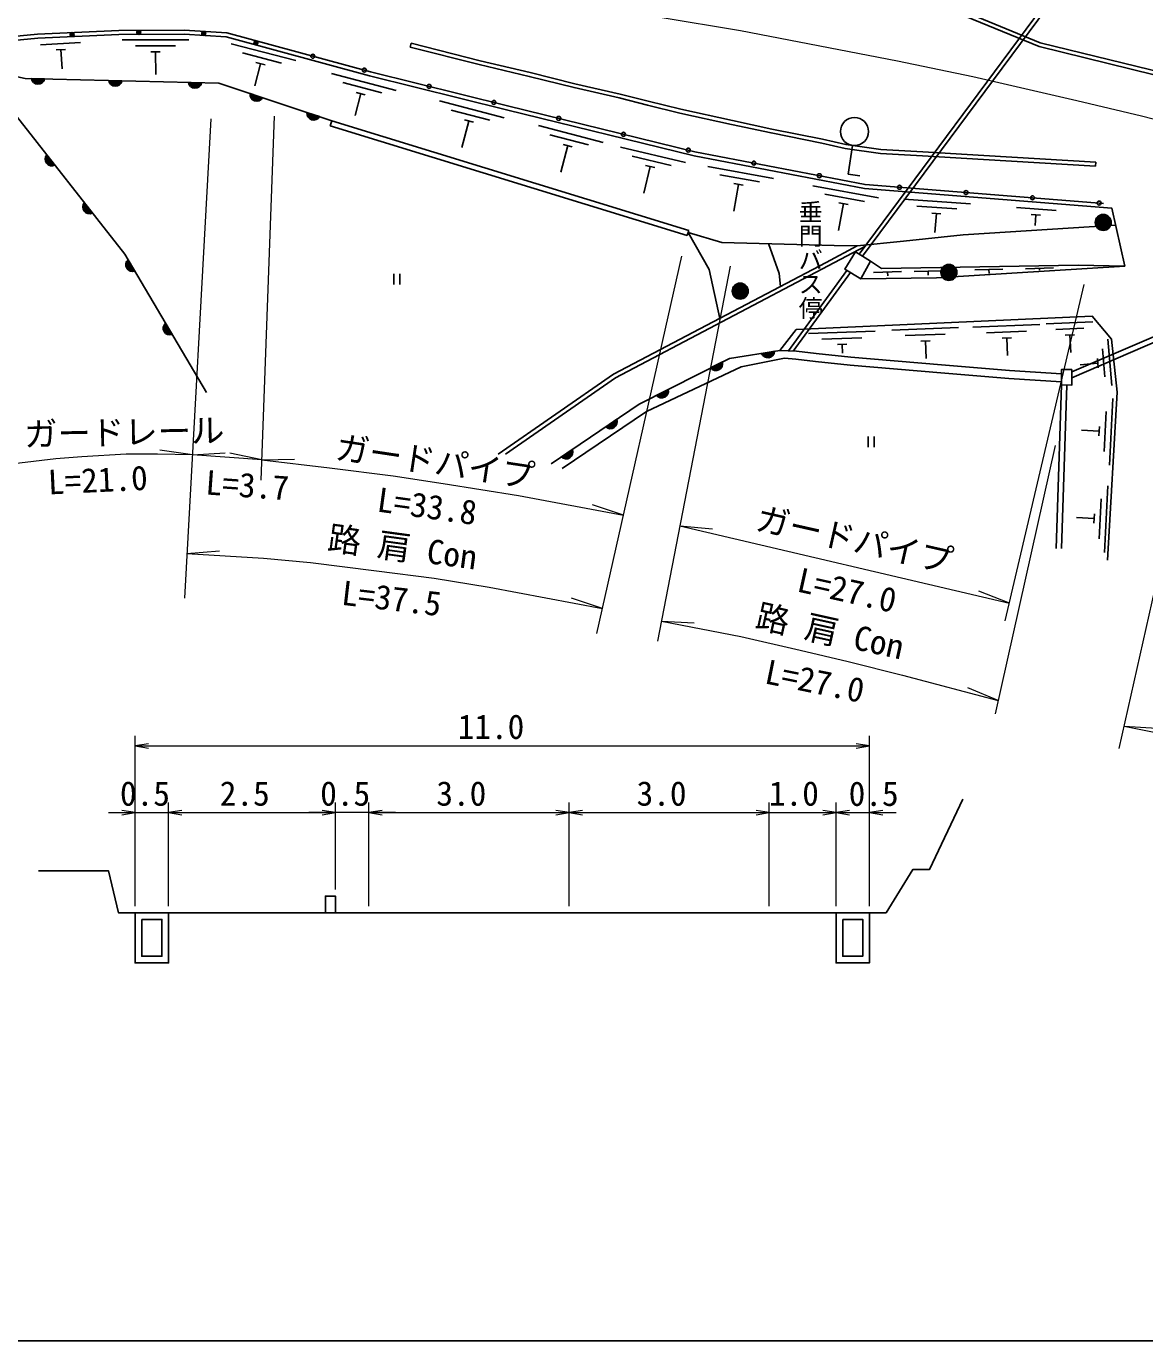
# Model space of a CAD drawing. Units: millimetres at full size, sheet at 1:1000, with parts at other scales. Extents: x 40000 to 680000, y 20000 to 380000.
# Drawn here: x 168188 to 251960, y 205000 to 303449 of the extents above; entities that cross this region are included whole.
import ezdxf
from ezdxf.enums import TextEntityAlignment as Align

# ---------------------------------------------------------------- set-up
doc = ezdxf.new("R2010")
doc.units = ezdxf.units.MM
doc.header["$LTSCALE"] = 1000
doc.linetypes.add('CHAIN', pattern=[18.5, 12, -1.5, 3.5, -1.5])
for name, color, linetype, lineweight in [('M-BGD', 7, 'Continuous', 25), ('M-BMK', 2, 'CHAIN', 13), ('M-STR-HTXT', 7, 'Continuous', 13), ('M-TTL-BAND', 7, 'Continuous', 25)]:
    doc.layers.add(name, color=color, linetype=linetype, lineweight=lineweight)
doc.layers.add('M-BMK-HTXT', color=7, linetype='Continuous')
doc.styles.add('@ＭＳ ゴシック', font='')
doc.styles.add('ＭＳ ゴシック', font='')
doc.styles.get('@ＭＳ ゴシック').set_extended_font_data('@MS Gothic')
doc.styles.get('ＭＳ ゴシック').set_extended_font_data('MS Gothic')

# ---------------------------------------------------------------- blocks, each defined once
blk = doc.blocks.new('open_arrow')
at = {"color": 0, "linetype": 'Continuous', "lineweight": -2}
blk.add_lwpolyline([(7.5, 1.25), (0, 0), (7.5, -1.25)], dxfattribs=at)

msp = doc.modelspace()

# ---------------------------------------------------------------- hatches: boundary and pattern name
at = {"layer": 'M-BGD'}
for points in [[(171473, 302823, -0.41421), (171623, 302973, -0.41421), (171773, 302823, -1)], [(176463, 302993, -0.41421), (176613, 303143, -0.41421), (176763, 302993, -1)], [(181325, 302911, -0.41421), (181475, 303061, -0.41421), (181625, 302911, -1)], [(185237, 302206, -0.41421), (185387, 302356, -0.41421), (185537, 302206, -1)], [(169561, 299504, -0.82183), (168571, 299529)], [(175355, 299360, -0.82183), (174364, 299384)], [(181318, 299211, -0.82183), (180328, 299236)], [(185888, 298095, -0.82183), (184948, 298407)], [(190151, 296680, -0.82183), (189211, 296992)], [(170330, 293051, -0.82183), (169719, 293831)], [(173146, 289463, -0.82183), (172534, 290242)], [(248252, 288756, -0.41421), (248852, 289356, -0.41421), (249452, 288756, -1)], [(176314, 285111, -0.82183), (175811, 285964)], [(236692, 285015, -0.41421), (237292, 285615, -0.41421), (237892, 285015, -1)], [(221062, 283612, -0.41421), (221662, 284212, -0.41421), (222262, 283612, -1)], [(179115, 280360, -0.82183), (178612, 281213)], [(224243, 279106, -0.82183), (223264, 278952)], [(220327, 278305, -0.82183), (219443, 277858)], [(216268, 276253, -0.82183), (215383, 275806)], [(211592, 273454, 0.82183), (212411, 274011)], [(208268, 271193, 0.82183), (209087, 271751)]]:
    msp.add_hatch(color=256, dxfattribs=at).paths.add_polyline_path(points)

# ---------------------------------------------------------------- linework, layer by layer
for p, q in [((230570, 286389), (245817, 306927)), ((230826, 286230), (246113, 306823)), ((180373, 302446), (175373, 302425)), ((172250, 302238), (169255, 302061)), ((171128, 301721), (170430, 301680)), ((170779, 301700), (170864, 300258)), ((179375, 301992), (176375, 301979)), ((178227, 301537), (177527, 301534)), ((177877, 301535), (177884, 299831)), ((188378, 300879), (183540, 302145)), ((187296, 300697), (184394, 301456)), ((196946, 301888), (197019, 302178)), ((185731, 300641), (185300, 298993)), ((186070, 300553), (185393, 300730)), ((169561, 299504), (168571, 299529)), ((175355, 299360), (174364, 299384)), ((195888, 298651), (191051, 299917)), ((181318, 299211), (180328, 299236)), ((185888, 298095), (184948, 298407)), ((194807, 298469), (191904, 299228)), ((193242, 298413), (192810, 296765)), ((193580, 298325), (192903, 298502)), ((203986, 296591), (199149, 297857)), ((190151, 296680), (189211, 296992)), ((190944, 295996), (191066, 296377)), ((202904, 296409), (200002, 297168)), ((201339, 296353), (200822, 294375)), ((201678, 296265), (201001, 296442)), ((211385, 294752), (206547, 296017)), ((210303, 294570), (207401, 295329)), ((208738, 294514), (208221, 292535)), ((209077, 294425), (208400, 294602)), ((217560, 293236), (212697, 294399)), ((230068, 294530), (229749, 292379)), ((170330, 293051), (169719, 293831)), ((216482, 293031), (213565, 293728)), ((214919, 292942), (214443, 290953)), ((215259, 292860), (214578, 293023)), ((224160, 292053), (219238, 292936)), ((248276, 292974), (248293, 293273)), ((223096, 291787), (220143, 292317)), ((221540, 291609), (221179, 289596)), ((221885, 291547), (221196, 291671)), ((232025, 290601), (227107, 291501)), ((229749, 292379), (230629, 292248)), ((230961, 290338), (228010, 290878)), ((238910, 290150), (233923, 290508)), ((173146, 289463), (172534, 290242)), ((229404, 290166), (229036, 288154)), ((229748, 290103), (229060, 290229)), ((237880, 289772), (234888, 289987)), ((236701, 289406), (236003, 289456)), ((245338, 289654), (242347, 289880)), ((236352, 289431), (236249, 287999)), ((244158, 289292), (243460, 289344)), ((243809, 289318), (243749, 288519)), ((217817, 288149), (217699, 287767)), ((176314, 285111), (175811, 285964)), ((195707, 284904), (195707, 284121)), ((196174, 284904), (196174, 284121)), ((229658, 285161), (225280, 279137)), ((229917, 285007), (225639, 279120)), ((233754, 285075), (231655, 285013)), ((232704, 285044), (232713, 284747)), ((236789, 285143), (234690, 285081)), ((235739, 285112), (235748, 284815)), ((241342, 285264), (239242, 285203)), ((240292, 285233), (240301, 284937)), ((245120, 285351), (243021, 285290)), ((244071, 285321), (244075, 285172)), ((246511, 277568), (262731, 284551)), ((246508, 277131), (262670, 284089)), ((179115, 280360), (178612, 281213)), ((231763, 280607), (226766, 280429)), ((238006, 280878), (233009, 280698)), ((244094, 281109), (239097, 280912)), ((243112, 280620), (240114, 280501)), ((248071, 281310), (244574, 281158)), ((247391, 280830), (245293, 280739)), ((230779, 280121), (227781, 280015)), ((229646, 279631), (228946, 279606)), ((229296, 279619), (229320, 278955)), ((237023, 280392), (234025, 280285)), ((235890, 279901), (235190, 279876)), ((235540, 279889), (235588, 278561)), ((241981, 280125), (241281, 280097)), ((241631, 280111), (241683, 278783)), ((246711, 280350), (246012, 280319)), ((246361, 280335), (246419, 279008)), ((249491, 276539), (249198, 280027)), ((224243, 279106), (223264, 278952)), ((248984, 277199), (248808, 279292)), ((220327, 278305), (219443, 277858)), ((248448, 278208), (247124, 278096)), ((248477, 277859), (248418, 278556)), ((216268, 276253), (215383, 275806)), ((245722, 276584), (245326, 264338)), ((246122, 276580), (245725, 264325)), ((249316, 270588), (249576, 275581)), ((212411, 274011), (211592, 273454)), ((248919, 271610), (249075, 274606)), ((231237, 272720), (231237, 271938)), ((231704, 272720), (231704, 271938)), ((248547, 273131), (247221, 273200)), ((248529, 272782), (248565, 273481)), ((209087, 271751), (208268, 271193)), ((248945, 264039), (249204, 269032)), ((248547, 265061), (248703, 268057)), ((248157, 266233), (248194, 266932)), ((248176, 266583), (246849, 266651))]:
    msp.add_line(p, q, dxfattribs=at)
for points in [[(254396, 299395), (244046, 301932), (236376, 305081), (227092, 308233)], [(254467, 299686), (244139, 302218), (236481, 305362), (227188, 308517)], [(250482, 285483), (249491, 289832), (230975, 291299), (218206, 293754), (204164, 297201), (193895, 299749), (183168, 302650), (180006, 302857), (175116, 302837), (169054, 302552), (159339, 301643), (160149, 301289), (168109, 299540), (182621, 299179), (191066, 296377), (217817, 288149)], [(248877, 290182), (231015, 291597), (218270, 294047), (204236, 297492), (193971, 300039), (183217, 302947), (180015, 303157), (175109, 303137), (169033, 302851), (161436, 302140)], [(196946, 301888), (202114, 300582), (205859, 299692), (209215, 298854), (212600, 298080), (214707, 297546), (217151, 296951), (221008, 296100), (223970, 295459), (227767, 294699), (229528, 294293), (232161, 293912), (235324, 293751), (239881, 293469), (248276, 292974)], [(197019, 302178), (202185, 300874), (205930, 299984), (209284, 299145), (212670, 298371), (214779, 297837), (217219, 297243), (221072, 296393), (224031, 295753), (227830, 294992), (229583, 294588), (232191, 294211), (235341, 294050), (239899, 293769), (248293, 293273)], [(154804, 295810), (156649, 296940), (166904, 297418), (175570, 286374), (181679, 276011)], [(190944, 295996), (190944, 295996), (217699, 287767)], [(217771, 288002), (220285, 287267), (228696, 287034), (230419, 286996), (233904, 287348), (238359, 287831), (249783, 288553)], [(220134, 281572), (219327, 285223), (217771, 288002)], [(230419, 286996), (228107, 285762), (212160, 277382), (203532, 271391)], [(230997, 286964), (228248, 285497), (212316, 277125), (204071, 271400)], [(224678, 283960), (224589, 284945), (223780, 287170)], [(231427, 285858), (232248, 285313), (246968, 285545), (250482, 285483)], [(230693, 284543), (236358, 284614), (250482, 285483)], [(249172, 263457), (249887, 276049), (249471, 280025), (248028, 281726), (225863, 280750), (224641, 279168)], [(207495, 270667), (214082, 275148), (220857, 278573), (224641, 279168)], [(245722, 277423), (241823, 277666), (236732, 278098), (229960, 278661), (227363, 278937), (225887, 279108), (224641, 279168)], [(245722, 276822), (241779, 277067), (236682, 277500), (229903, 278064), (227297, 278341), (225828, 278511), (224980, 278580), (221734, 277941), (214648, 274590), (208323, 270331)], [(238342, 245551), (235842, 240301), (234592, 240301), (232592, 237051), (175092, 237051), (174342, 240201), (169092, 240201)], [(190592, 237051), (190592, 238301), (191342, 238301), (191342, 237051)], [(176342, 237051), (176342, 233301), (178842, 233301), (178842, 237051)], [(228842, 237051), (228842, 233301), (231342, 233301), (231342, 237051)]]:
    msp.add_lwpolyline(points, dxfattribs=at)
for points in [[(230309, 286551), (231427, 285858), (230693, 284543), (229505, 285253)], [(246512, 277731), (246504, 276576), (245722, 276584), (245722, 277733)], [(176842, 236551), (176842, 233801), (178342, 233801), (178342, 236551)], [(229342, 236551), (229342, 233801), (230842, 233801), (230842, 236551)]]:
    msp.add_lwpolyline(points, close=True, dxfattribs=at)
for centre, radius in [((171623, 302823), 150), ((176613, 302993), 150), ((181475, 302911), 150), ((185387, 302206), 150), ((189649, 301208), 150), ((193510, 300164), 150), ((198360, 298947), 150), ((203213, 297743), 150), ((208069, 296551), 150), ((230222, 295568), 1050), ((212917, 295358), 150), ((217775, 294173), 150), ((222679, 293199), 150), ((227589, 292256), 150), ((233590, 291393), 150), ((238574, 290998), 150), ((243558, 290603), 150), ((248543, 290208), 150), ((248852, 288756), 600), ((237292, 285015), 600), ((221662, 283612), 600)]:
    msp.add_circle(centre, radius, dxfattribs=at)
for centre, start, end in [((169068, 299614), 189.74403, 347.40222), ((174862, 299470), 189.74403, 347.40222), ((180825, 299321), 189.74403, 347.40222), ((185449, 298343), 172.81596, 330.47415), ((189712, 296929), 172.81596, 330.47415), ((170101, 293502), 139.2902, 296.94839), ((172917, 289913), 139.2902, 296.94839), ((176147, 285587), 131.69259, 289.35078), ((178948, 280836), 131.69259, 289.35078), ((223738, 279125), 200.11425, 357.77244), ((219841, 278169), 217.98863, 15.64682), ((215781, 276117), 217.98863, 15.64682), ((211947, 273814), 225.39389, 23.05209), ((208623, 271553), 225.39389, 23.05209)]:
    msp.add_arc(centre, 505, start, end, dxfattribs=at)
at = {"layer": 'M-BMK'}
msp.add_lwpolyline([(164098, 306234), (169871, 306767), (175493, 306990), (182138, 306978), (189321, 306729), (201535, 305837), (210099, 304901), (215656, 304129), (221691, 303133), (233447, 300874), (239083, 299677), (246870, 297899), (251717, 296745), (258374, 295038)], dxfattribs=at)
at = {"layer": 'M-STR-HTXT'}
for p, q in [((182015, 296513), (180037, 260615)), ((185774, 269442), (186778, 296709)), ((210935, 257971), (217301, 286233)), ((220913, 285493), (215474, 257388)), ((241512, 258912), (247421, 284121)), ((245246, 272043), (240759, 251954)), ((180628, 271350), (178200, 271711)), ((180628, 271350), (183078, 271512)), ((185831, 270967), (180628, 271350)), ((185831, 270967), (183431, 271486)), ((185831, 270967), (188285, 271029)), ((212930, 266829), (210605, 267616)), ((217147, 266030), (241825, 260246)), ((217147, 266030), (219592, 265808)), ((180221, 263963), (182669, 264152)), ((252953, 262337), (250031, 249347)), ((241825, 260246), (239536, 261133)), ((211354, 259830), (209028, 260617)), ((215768, 258903), (218219, 258777)), ((240982, 252952), (238721, 253907)), ((176342, 237551), (176342, 250301)), ((231342, 237551), (231342, 250301)), ((250409, 251026), (252860, 250887)), ((176342, 249551), (231342, 249551)), ((178842, 237551), (178842, 245301)), ((191342, 238801), (191342, 245301)), ((193842, 237551), (193842, 245301)), ((208842, 237551), (208842, 245301)), ((223842, 237551), (223842, 245301)), ((228842, 237551), (228842, 245301)), ((174342, 244551), (180842, 244551)), ((178842, 244551), (191342, 244551)), ((195842, 244551), (189342, 244551)), ((193842, 244551), (208842, 244551)), ((208842, 244551), (223842, 244551)), ((221842, 244551), (230842, 244551)), ((226842, 244551), (233342, 244551))]:
    msp.add_line(p, q, dxfattribs=at)
for points in [[(180628, 271350), (178017, 271389), (175662, 271389), (172340, 271212), (170402, 271050), (167667, 270728), (165110, 270454)], [(185831, 270967), (190893, 270386), (195659, 269768), (199418, 269200), (205049, 268316), (212930, 266829)], [(180221, 263963), (185944, 263604), (189473, 263286), (194414, 262665), (198747, 262106), (202856, 261436), (211354, 259830)], [(215767, 258904), (221720, 257752), (226153, 256720), (229740, 255875), (233826, 254857), (240982, 252952)], [(250409, 251026), (300170, 241129), (305545, 240122), (308889, 239604), (316976, 238392), (320783, 237868), (330342, 236696), (334088, 236335), (337038, 236082)]]:
    msp.add_lwpolyline(points, dxfattribs=at)
at = {"layer": 'M-TTL-BAND'}
msp.add_line((40000, 205000), (579000, 205000), dxfattribs=at)

# ---------------------------------------------------------------- block references
at = {"layer": 'M-STR-HTXT', "xscale": 133, "yscale": 133}
for p in [(176342, 249551), (178842, 244551), (178842, 244551), (193842, 244551), (193842, 244551), (208842, 244551), (228842, 244551), (231342, 244551)]:
    msp.add_blockref('open_arrow', p, dxfattribs=at)
at = {"layer": 'M-STR-HTXT', "xscale": 133, "yscale": 133, "rotation": 180}
for p in [(231342, 249551), (176342, 244551), (191342, 244551), (191342, 244551), (208842, 244551), (223842, 244551), (223842, 244551), (228842, 244551)]:
    msp.add_blockref('open_arrow', p, dxfattribs=at)

# ---------------------------------------------------------------- texts
at = {"layer": 'M-BMK-HTXT', "style": '@ＭＳ ゴシック'}
msp.add_text('垂門バス停', height=1320, rotation=270, dxfattribs=at).set_placement((226918, 290461), align=Align.MIDDLE_LEFT)
at = {"layer": 'M-STR-HTXT', "style": 'ＭＳ ゴシック'}
for s, rotation, p in [('ガードレール', 1.171, (175555, 271585)), ('ガードパイプ', 351.447, (198602, 269399)), ('L=21.0', 2.694, (173611, 268009)), ('L=3.7', 355.931, (184637, 267618)), ('L=33.8', 352.13, (198016, 266058)), ('ガードパイプ', 347.291, (229909, 263580)), ('路 肩 Con', 352.315, (196170, 262959)), ('L=27.0', 347.469, (229353, 259786)), ('L=37.5', 353.394, (195381, 259151)), ('路 肩 Con', 347.518, (228070, 256701)), ('L=27.0', 348.598, (226966, 252971))]:
    msp.add_text(s, height=1833, rotation=rotation, dxfattribs=at).set_placement(p, align=Align.BOTTOM_CENTER)
for s, p in [('11.0', (202997, 250989)), ('0.5', (177075, 245989)), ('2.5', (184550, 245989)), ('0.5', (192075, 245989)), ('3.0', (200773, 245989)), ('3.0', (215773, 245989)), ('1.0', (225685, 245989)), ('0.5', (231657, 245973))]:
    msp.add_text(s, height=1833, dxfattribs=at).set_placement(p, align=Align.MIDDLE_CENTER)

doc.saveas('drawing.dxf')
